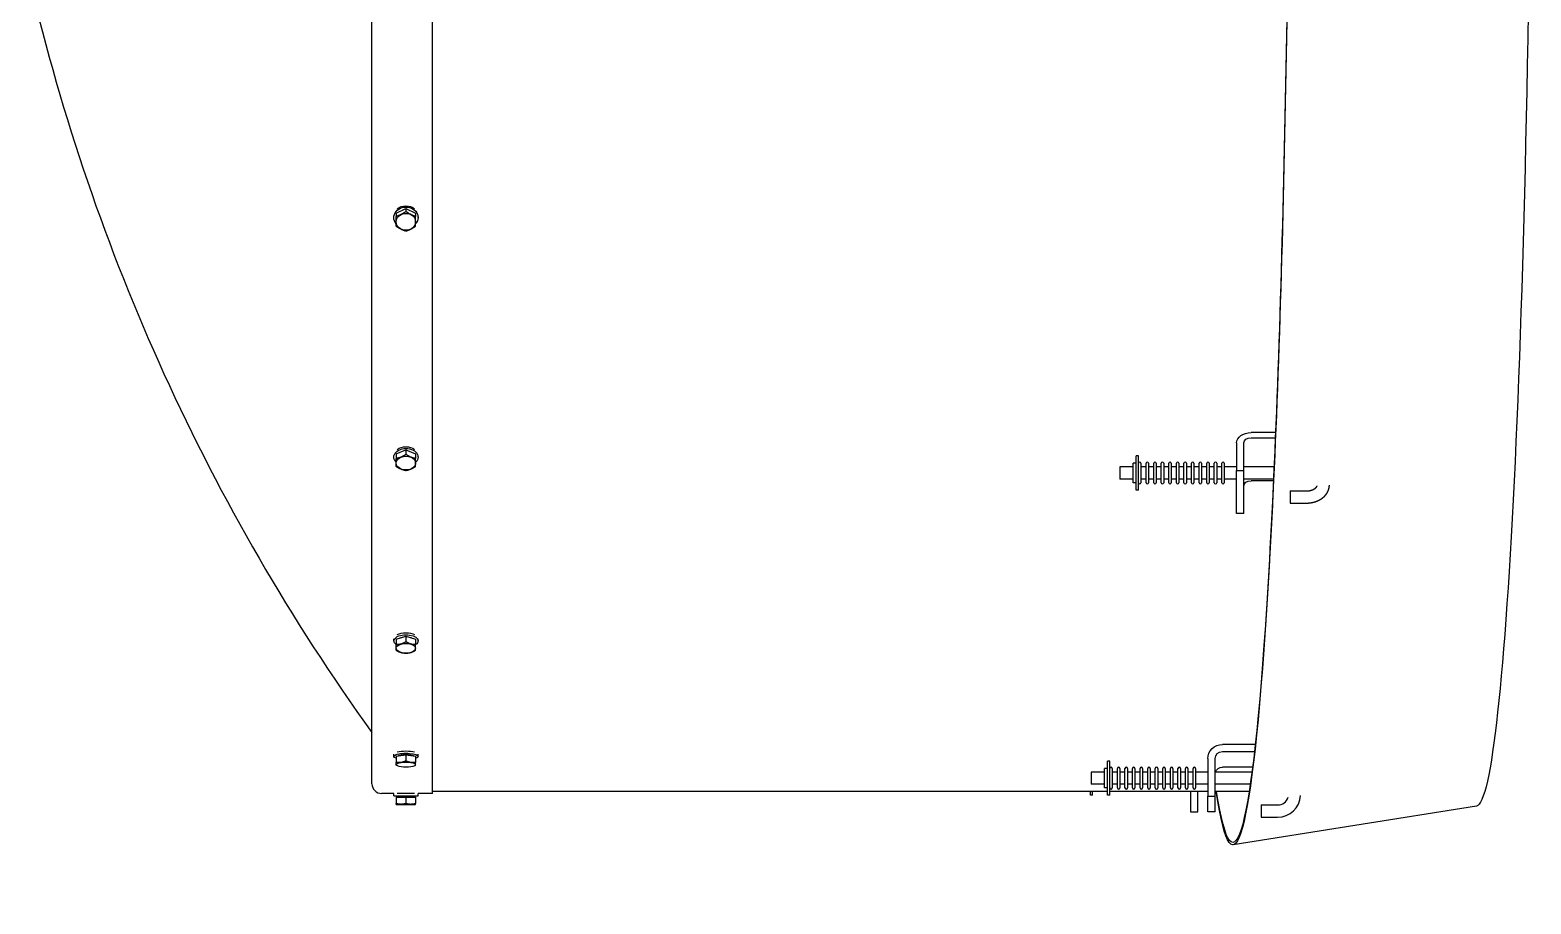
# Model space of a CAD drawing. Header units: millimetres. Extents: x -139278 to 641613, y -260926 to 217780.
# Drawn here: x 50416 to 51034, y 15958 to 16317 of the extents above; entities that cross this region are included whole.
import ezdxf

# ---------------------------------------------------------------- set-up
doc = ezdxf.new("R2010")
doc.units = ezdxf.units.MM

msp = doc.modelspace()

# ---------------------------------------------------------------- linework, layer by layer
for p, q in [((50556.88, 16007.064), (50556.88, 16478.314)), ((50581.88, 16003.064), (50581.88, 16478.314)), ((50565.88, 16240.195), (50565.88, 16240.689)), ((50566.88, 16241.947), (50570.88, 16243.946)), ((50566.88, 16241.947), (50566.88, 16240.626)), ((50566.88, 16238.445), (50566.88, 16240.626)), ((50566.88, 16236.622), (50566.88, 16238.445)), ((50570.88, 16243.946), (50570.88, 16242.625)), ((50570.88, 16243.946), (50574.88, 16241.947)), ((50574.88, 16241.947), (50574.88, 16240.626)), ((50574.88, 16238.445), (50574.88, 16240.626)), ((50574.88, 16236.622), (50574.88, 16238.445)), ((50575.88, 16240.195), (50575.88, 16240.689)), ((50912.94, 16147.388), (50912.94, 16136.074)), ((50915.94, 16136.074), (50915.94, 16147.388)), ((50928.985, 16151.63), (50918.94, 16151.63)), ((50918.94, 16149.509), (50928.897, 16149.509)), ((50565.88, 16141.563), (50565.88, 16142.261)), ((50566.88, 16142.844), (50570.88, 16144.476)), ((50566.88, 16142.844), (50566.88, 16140.976)), ((50566.88, 16139.088), (50566.88, 16140.976)), ((50570.88, 16144.476), (50570.88, 16142.608)), ((50570.88, 16144.476), (50574.88, 16142.844)), ((50574.88, 16142.844), (50574.88, 16140.976)), ((50574.88, 16139.088), (50574.88, 16140.976)), ((50575.88, 16141.563), (50575.88, 16142.261)), ((50871.659, 16130.038), (50871.659, 16142.05)), ((50872.55, 16142.05), (50871.659, 16142.05)), ((50872.55, 16130.038), (50872.55, 16142.05)), ((50566.88, 16137.707), (50566.88, 16139.088)), ((50574.88, 16137.707), (50574.88, 16139.088)), ((50864.905, 16137.513), (50864.905, 16133.246)), ((50870.322, 16137.513), (50864.905, 16137.513)), ((50870.322, 16132.185), (50870.322, 16139.013)), ((50871.659, 16139.013), (50870.322, 16139.013)), ((50872.584, 16137.513), (50872.55, 16137.513)), ((50872.584, 16131.013), (50872.584, 16139.013)), ((50873.584, 16139.013), (50873.584, 16131.013)), ((50875.703, 16137.513), (50873.584, 16137.513)), ((50875.703, 16131.013), (50875.703, 16139.013)), ((50876.703, 16139.013), (50876.703, 16131.013)), ((50878.821, 16137.513), (50876.703, 16137.513)), ((50878.821, 16131.013), (50878.821, 16139.013)), ((50879.821, 16139.013), (50879.821, 16131.013)), ((50881.94, 16137.513), (50879.821, 16137.513)), ((50881.94, 16131.013), (50881.94, 16139.013)), ((50882.94, 16139.013), (50882.94, 16131.013)), ((50885.058, 16137.513), (50882.94, 16137.513)), ((50885.058, 16131.013), (50885.058, 16139.013)), ((50886.058, 16139.013), (50886.058, 16131.013)), ((50888.177, 16137.513), (50886.058, 16137.513)), ((50888.177, 16131.013), (50888.177, 16139.013)), ((50889.177, 16139.013), (50889.177, 16131.013)), ((50891.295, 16137.513), (50889.177, 16137.513)), ((50891.295, 16131.013), (50891.295, 16139.013)), ((50892.295, 16139.013), (50892.295, 16131.013)), ((50894.414, 16137.513), (50892.295, 16137.513)), ((50894.414, 16131.013), (50894.414, 16139.013)), ((50895.414, 16139.013), (50895.414, 16131.013)), ((50897.533, 16137.513), (50895.414, 16137.513)), ((50897.533, 16131.013), (50897.533, 16139.013)), ((50898.533, 16139.013), (50898.533, 16131.013)), ((50900.651, 16137.513), (50898.533, 16137.513)), ((50900.651, 16131.013), (50900.651, 16139.013)), ((50901.651, 16139.013), (50901.651, 16131.013)), ((50903.77, 16137.513), (50901.651, 16137.513)), ((50903.77, 16131.013), (50903.77, 16139.013)), ((50904.77, 16139.013), (50904.77, 16131.013)), ((50906.888, 16137.513), (50904.77, 16137.513)), ((50906.888, 16131.013), (50906.888, 16139.013)), ((50907.888, 16139.013), (50907.888, 16131.013)), ((50912.94, 16137.513), (50907.888, 16137.513)), ((50912.94, 16118.396), (50912.94, 16136.074)), ((50912.94, 16136.074), (50915.94, 16136.074)), ((50928.378, 16137.513), (50915.94, 16137.513)), ((50915.94, 16118.396), (50915.94, 16136.074)), ((50864.905, 16133.246), (50864.905, 16132.513)), ((50870.322, 16132.513), (50864.905, 16132.513)), ((50870.322, 16131.013), (50870.322, 16132.185)), ((50871.659, 16131.013), (50870.322, 16131.013)), ((50871.659, 16127.977), (50871.659, 16130.038)), ((50872.55, 16127.977), (50871.659, 16127.977)), ((50872.584, 16132.513), (50872.55, 16132.513)), ((50872.55, 16127.977), (50872.55, 16130.038)), ((50875.703, 16132.513), (50873.584, 16132.513)), ((50878.821, 16132.513), (50876.703, 16132.513)), ((50881.94, 16132.513), (50879.821, 16132.513)), ((50885.058, 16132.513), (50882.94, 16132.513)), ((50888.177, 16132.513), (50886.058, 16132.513)), ((50891.295, 16132.513), (50889.177, 16132.513)), ((50894.414, 16132.513), (50892.295, 16132.513)), ((50897.533, 16132.513), (50895.414, 16132.513)), ((50900.651, 16132.513), (50898.533, 16132.513)), ((50903.77, 16132.513), (50901.651, 16132.513)), ((50906.888, 16132.513), (50904.77, 16132.513)), ((50912.94, 16132.513), (50907.888, 16132.513)), ((50928.151, 16132.513), (50915.94, 16132.513)), ((50928.12, 16131.831), (50918.94, 16131.831)), ((50934.966, 16127.614), (50934.966, 16122.614)), ((50934.966, 16127.614), (50941.673, 16127.614)), ((50934.966, 16122.614), (50941.673, 16122.614)), ((50915.94, 16118.396), (50912.94, 16118.396)), ((50565.88, 16065.88), (50565.88, 16066.735)), ((50566.88, 16066.603), (50570.88, 16067.757)), ((50566.88, 16066.603), (50566.88, 16064.315)), ((50570.88, 16067.757), (50570.88, 16065.469)), ((50570.88, 16067.757), (50574.88, 16066.603)), ((50574.88, 16066.603), (50574.88, 16064.315)), ((50575.88, 16065.88), (50575.88, 16066.735)), ((50566.88, 16062.849), (50566.88, 16064.315)), ((50566.88, 16062.003), (50566.88, 16062.849)), ((50574.88, 16062.849), (50574.88, 16064.315)), ((50574.88, 16062.003), (50574.88, 16062.849)), ((50920.651, 16023.217), (50907.12, 16023.217)), ((50565.88, 16018.304), (50565.88, 16019.257)), ((50566.88, 16018.419), (50570.88, 16019.017)), ((50566.88, 16018.419), (50566.88, 16015.867)), ((50570.88, 16019.017), (50570.88, 16016.465)), ((50570.88, 16019.017), (50574.88, 16018.419)), ((50574.88, 16018.419), (50574.88, 16015.867)), ((50575.88, 16018.304), (50575.88, 16019.257)), ((50859.839, 16002.56), (50859.839, 16016.393)), ((50860.73, 16016.393), (50859.839, 16016.393)), ((50860.73, 16002.56), (50860.73, 16016.393)), ((50901.12, 16017.422), (50901.12, 16001.967)), ((50904.12, 16001.967), (50904.12, 16017.422)), ((50907.12, 16020.319), (50920.327, 16020.319)), ((50566.88, 16014.923), (50566.88, 16015.867)), ((50566.88, 16014.668), (50566.88, 16014.923)), ((50567.337, 16014.443), (50566.88, 16014.668)), ((50574.423, 16014.443), (50574.88, 16014.668)), ((50574.88, 16014.923), (50574.88, 16015.867)), ((50574.88, 16014.668), (50574.88, 16014.923)), ((50853.085, 16011.857), (50853.085, 16006.942)), ((50858.502, 16011.857), (50853.085, 16011.857)), ((50859.839, 16013.357), (50858.502, 16013.357)), ((50858.502, 16005.493), (50858.502, 16013.357)), ((50860.764, 16011.857), (50860.73, 16011.857)), ((50860.764, 16005.357), (50860.764, 16013.357)), ((50861.764, 16013.357), (50861.764, 16005.357)), ((50863.883, 16011.857), (50861.764, 16011.857)), ((50863.883, 16005.357), (50863.883, 16013.357)), ((50864.883, 16013.357), (50864.883, 16005.357)), ((50867.001, 16011.857), (50864.883, 16011.857)), ((50867.001, 16005.357), (50867.001, 16013.357)), ((50868.001, 16013.357), (50868.001, 16005.357)), ((50870.12, 16011.857), (50868.001, 16011.857)), ((50870.12, 16005.357), (50870.12, 16013.357)), ((50871.12, 16013.357), (50871.12, 16005.357)), ((50873.238, 16011.857), (50871.12, 16011.857)), ((50873.238, 16005.357), (50873.238, 16013.357)), ((50874.238, 16013.357), (50874.238, 16005.357)), ((50876.357, 16011.857), (50874.238, 16011.857)), ((50876.357, 16005.357), (50876.357, 16013.357)), ((50877.357, 16013.357), (50877.357, 16005.357)), ((50879.475, 16011.857), (50877.357, 16011.857)), ((50879.475, 16005.357), (50879.475, 16013.357)), ((50880.475, 16013.357), (50880.475, 16005.357)), ((50882.594, 16011.857), (50880.475, 16011.857)), ((50882.594, 16005.357), (50882.594, 16013.357)), ((50883.594, 16013.357), (50883.594, 16005.357)), ((50885.712, 16011.857), (50883.594, 16011.857)), ((50885.712, 16005.357), (50885.712, 16013.357)), ((50886.712, 16013.357), (50886.712, 16005.357)), ((50888.831, 16011.857), (50886.712, 16011.857)), ((50888.831, 16005.357), (50888.831, 16013.357)), ((50889.831, 16013.357), (50889.831, 16005.357)), ((50891.949, 16011.857), (50889.831, 16011.857)), ((50891.949, 16005.357), (50891.949, 16013.357)), ((50892.949, 16013.357), (50892.949, 16005.357)), ((50895.068, 16011.857), (50892.949, 16011.857)), ((50895.068, 16005.357), (50895.068, 16013.357)), ((50896.068, 16013.357), (50896.068, 16005.357)), ((50901.12, 16011.857), (50896.068, 16011.857)), ((50919.289, 16011.857), (50904.12, 16011.857)), ((50919.547, 16013.849), (50907.12, 16013.849)), ((50859.839, 16003.814), (50581.88, 16003.814)), ((50852.746, 16002.32), (50852.746, 16003.814)), ((50853.085, 16006.942), (50853.085, 16006.857)), ((50858.502, 16006.857), (50853.085, 16006.857)), ((50853.637, 16002.32), (50853.637, 16003.814)), ((50858.502, 16005.357), (50858.502, 16005.493)), ((50859.839, 16005.357), (50858.502, 16005.357)), ((50860.764, 16006.857), (50860.73, 16006.857)), ((50901.12, 16003.814), (50860.73, 16003.814)), ((50863.883, 16006.857), (50861.764, 16006.857)), ((50867.001, 16006.857), (50864.883, 16006.857)), ((50870.12, 16006.857), (50868.001, 16006.857)), ((50873.238, 16006.857), (50871.12, 16006.857)), ((50876.357, 16006.857), (50874.238, 16006.857)), ((50879.475, 16006.857), (50877.357, 16006.857)), ((50882.594, 16006.857), (50880.475, 16006.857)), ((50885.712, 16006.857), (50883.594, 16006.857)), ((50888.831, 16006.857), (50886.712, 16006.857)), ((50891.949, 16006.857), (50889.831, 16006.857)), ((50895.068, 16006.857), (50892.949, 16006.857)), ((50894.028, 16003.814), (50894.028, 15995.496)), ((50901.12, 16006.857), (50896.068, 16006.857)), ((50897.028, 15995.496), (50897.028, 16003.814)), ((50918.596, 16006.857), (50904.12, 16006.857)), ((50918.135, 16003.814), (50904.12, 16003.814)), ((50565.88, 16003.064), (50560.88, 16003.064)), ((50565.88, 16002.077), (50565.88, 16003.064)), ((50565.88, 16002.077), (50575.88, 16002.077)), ((50566.88, 16001.577), (50566.88, 15998.935)), ((50566.88, 16001.577), (50570.88, 16001.577)), ((50566.88, 15998.577), (50566.88, 15998.935)), ((50566.88, 15998.577), (50574.88, 15998.577)), ((50574.451, 16003.077), (50567.309, 16003.077)), ((50567.53, 16001.577), (50567.53, 16002.077)), ((50570.88, 16001.577), (50570.88, 15998.935)), ((50570.88, 16001.577), (50574.88, 16001.577)), ((50574.23, 16001.577), (50574.23, 16002.077)), ((50574.88, 16001.577), (50574.88, 15998.935)), ((50574.88, 15998.577), (50574.88, 15998.935)), ((50575.88, 16002.077), (50575.88, 16003.064)), ((50581.88, 16003.064), (50575.88, 16003.064)), ((50853.637, 16002.32), (50852.746, 16002.32)), ((50859.839, 16002.32), (50859.839, 16002.56)), ((50860.73, 16002.32), (50859.839, 16002.32)), ((50860.73, 16002.32), (50860.73, 16002.56)), ((50901.12, 16001.967), (50904.12, 16001.967)), ((50901.12, 15995.496), (50901.12, 16001.967)), ((50904.12, 15995.496), (50904.12, 16001.967)), ((51011.708, 15997.786), (50911.597, 15981.93)), ((50923.146, 15998.334), (50929.853, 15998.334)), ((50923.146, 15998.334), (50923.146, 15993.334)), ((50894.028, 15995.496), (50897.028, 15995.496)), ((50904.12, 15995.496), (50901.12, 15995.496)), ((50923.146, 15993.334), (50929.853, 15993.334))]:
    msp.add_line(p, q)
for centre, radius, start, end in [((51264.089, 16536.753), 871.137, 193.228473, 215.725643), ((50873.084, 16139.013), 0.5, 0, 180), ((50876.203, 16139.013), 0.5, 0, 180), ((50879.321, 16139.013), 0.5, 0, 180), ((50882.44, 16139.013), 0.5, 0, 180), ((50885.558, 16139.013), 0.5, 0, 180), ((50888.677, 16139.013), 0.5, 0, 180), ((50891.795, 16139.013), 0.5, 0, 180), ((50894.914, 16139.013), 0.5, 0, 180), ((50898.033, 16139.013), 0.5, 0, 180), ((50901.151, 16139.013), 0.5, 0, 180), ((50904.27, 16139.013), 0.5, 0, 180), ((50907.388, 16139.013), 0.5, 0, 180), ((50873.084, 16131.013), 0.5, 180, 0), ((50876.203, 16131.013), 0.5, 180, 0), ((50879.321, 16131.013), 0.5, 180, 0), ((50882.44, 16131.013), 0.5, 180, 0), ((50885.558, 16131.013), 0.5, 180, 0), ((50888.677, 16131.013), 0.5, 180, 0), ((50891.795, 16131.013), 0.5, 180, 0), ((50894.914, 16131.013), 0.5, 180, 0), ((50898.033, 16131.013), 0.5, 180, 0), ((50901.151, 16131.013), 0.5, 180, 0), ((50904.27, 16131.013), 0.5, 180, 0), ((50907.388, 16131.013), 0.5, 180, 0), ((50861.264, 16013.357), 0.5, 0, 180), ((50864.383, 16013.357), 0.5, 0, 180), ((50867.501, 16013.357), 0.5, 0, 180), ((50870.62, 16013.357), 0.5, 0, 180), ((50873.738, 16013.357), 0.5, 0, 180), ((50876.857, 16013.357), 0.5, 0, 180), ((50879.975, 16013.357), 0.5, 0, 180), ((50883.094, 16013.357), 0.5, 0, 180), ((50886.212, 16013.357), 0.5, 0, 180), ((50889.331, 16013.357), 0.5, 0, 180), ((50892.449, 16013.357), 0.5, 0, 180), ((50895.568, 16013.357), 0.5, 0, 180), ((50560.88, 16007.064), 4, 180, 270), ((50861.264, 16005.357), 0.5, 180, 0), ((50864.383, 16005.357), 0.5, 180, 0), ((50867.501, 16005.357), 0.5, 180, 0), ((50870.62, 16005.357), 0.5, 180, 0), ((50873.738, 16005.357), 0.5, 180, 0), ((50876.857, 16005.357), 0.5, 180, 0), ((50879.975, 16005.357), 0.5, 180, 0), ((50883.094, 16005.357), 0.5, 180, 0), ((50886.212, 16005.357), 0.5, 180, 0), ((50889.331, 16005.357), 0.5, 180, 0), ((50892.449, 16005.357), 0.5, 180, 0), ((50895.568, 16005.357), 0.5, 180, 0), ((50929.964, 16002.727), 9.394, 269.323149, 356.948953), ((50929.927, 16002.8), 4.467, 269.04293, 342.963973)]:
    msp.add_arc(centre, radius, start, end)
at = {"extrusion": (0, 0, -1)}
for centre, major_axis, ratio, start_param, end_param in [((50911.422, 16478.314), (0, 496.397), 0.0471601, 1.5707963, 3.4397212), ((50911.423, 16478.314), (0, 495.385), 0.0471601, 1.5707963, 3.4329962), ((51011.539, 16478.314), (0, 480.541), 0.0471601, 1.5707963, 3.1341234), ((50570.88, 16240.195), (5, 0), 0.8660254, 2.4980915, 6.2831853), ((50570.88, 16240.695), (5, 0), 0.8660254, 3.9169902, 5.5077878), ((50570.88, 16238.445), (-4, 0), 0.8660254, 6.2831853, 9.424778), ((50570.88, 16238.445), (-4, 0), 0.8660254, 3.1415927, 6.2831853), ((50570.88, 16240.195), (-5, 0), 0.8660254, 3.1415927, 3.7850938), ((50570.88, 16142.27), (-5, 0), 0.7071068, 0.7753975, 2.3661952), ((50918.94, 16147.388), (6, 0), 0.7071068, 3.1415927, 4.712389), ((50918.94, 16147.388), (3, 0), 0.7071068, 3.1415927, 4.712389), ((50570.88, 16141.563), (5, 0), 0.7071068, 2.4980915, 6.2831853), ((50570.88, 16139.088), (-4, 0), 0.7071068, 6.2831853, 9.424778), ((50570.88, 16141.563), (-5, 0), 0.7071068, 3.1415927, 3.7850938), ((50570.88, 16139.088), (-4, 0), 0.7071068, 3.1415927, 6.2831853), ((50918.94, 16129.71), (3, 0), 0.7071068, 3.1415927, 4.712389), ((50570.88, 16065.88), (5, 0), 0.5, 2.4980915, 6.2831853), ((50570.88, 16066.746), (5, 0), 0.5, 3.9169902, 5.5077878), ((50570.88, 16065.88), (-3.35, 0), 0.5, 0.8042731, 1.2905709), ((50570.88, 16065.88), (3.35, 0), 0.5, 4.9926144, 5.4789122), ((50570.88, 16065.88), (-5, 0), 0.5, 3.1415927, 3.7850938), ((50570.88, 16062.849), (-4, 0), 0.5, 6.2831853, 9.424778), ((50570.88, 16062.849), (-4, 0), 0.5, 3.1415927, 6.2831853), ((50907.12, 16017.422), (-6, 0), 0.9659258, 6.2831853, 7.8539816), ((50570.88, 16018.304), (5, 0), 0.258819, 2.4980915, 6.2831853), ((50570.88, 16014.923), (-4, 0), 0.258819, 6.2831853, 9.424778), ((50570.88, 16019.27), (-5, 0), 0.258819, 0.7753975, 2.3661952), ((50570.88, 16018.304), (3.35, 0), 0.258819, 3.4106121, 6.0141658), ((50570.88, 16018.304), (-5, 0), 0.258819, 3.1415927, 3.7850938), ((50907.12, 16017.422), (-3, 0), 0.9659258, 6.2831853, 7.8539816), ((50570.88, 16014.923), (4, 0), 0.258819, 0, 3.1415927), ((50907.12, 16010.951), (3, 0), 0.9659258, 3.4594358, 4.712389)]:
    msp.add_ellipse(centre, major_axis=major_axis, ratio=ratio, start_param=start_param, end_param=end_param, dxfattribs=at)
for points in [[(50570.88, 16242.625), (50568.88, 16241.293), (50566.88, 16240.626)], [(50574.88, 16240.626), (50572.88, 16241.293), (50570.88, 16242.625)], [(50566.88, 16236.622), (50568.88, 16235.289), (50570.88, 16234.623)], [(50570.88, 16234.623), (50572.88, 16235.289), (50574.88, 16236.622)], [(50570.88, 16142.608), (50568.88, 16141.321), (50566.88, 16140.976)], [(50574.88, 16140.976), (50572.88, 16141.321), (50570.88, 16142.608)], [(50566.88, 16137.707), (50568.88, 16136.42), (50570.88, 16136.075)], [(50570.88, 16136.075), (50572.88, 16136.42), (50574.88, 16137.707)], [(50570.88, 16065.469), (50568.88, 16064.315), (50566.88, 16064.315)], [(50574.88, 16064.315), (50572.88, 16064.315), (50570.88, 16065.469)], [(50566.88, 16062.003), (50568.88, 16060.849), (50570.88, 16060.849)], [(50570.88, 16060.849), (50572.88, 16060.849), (50574.88, 16062.003)], [(50570.88, 16016.465), (50568.88, 16015.522), (50566.88, 16015.867)], [(50574.88, 16015.867), (50572.88, 16015.522), (50570.88, 16016.465)], [(50570.88, 15998.935), (50568.88, 15998.268), (50566.88, 15998.935)], [(50574.88, 15998.935), (50572.88, 15998.268), (50570.88, 15998.935)]]:
    msp.add_rational_spline(points, [0.866137607336, 1, 0.866137607336], degree=2)
for points, knots in [([(50941.673, 16122.614), (50941.894, 16122.616), (50942.116, 16122.622), (50942.337, 16122.632), (50942.558, 16122.646), (50942.778, 16122.663), (50942.998, 16122.685), (50943.217, 16122.711), (50943.436, 16122.74), (50943.654, 16122.774), (50943.871, 16122.812), (50944.087, 16122.853), (50944.302, 16122.899), (50944.516, 16122.948), (50944.728, 16123.001), (50944.939, 16123.058), (50945.148, 16123.119), (50945.356, 16123.184), (50945.562, 16123.253), (50945.766, 16123.326), (50945.969, 16123.403), (50946.169, 16123.484), (50946.367, 16123.568), (50946.564, 16123.657), (50946.758, 16123.749), (50946.949, 16123.846), (50947.138, 16123.946), (50947.325, 16124.05), (50947.509, 16124.158), (50947.685, 16124.267), (50947.859, 16124.38), (50948.029, 16124.497), (50948.197, 16124.617), (50948.361, 16124.741), (50948.523, 16124.868), (50948.681, 16125), (50948.835, 16125.135), (50948.987, 16125.274), (50949.134, 16125.416), (50949.278, 16125.563), (50949.417, 16125.713), (50949.553, 16125.866), (50949.684, 16126.024), (50949.799, 16126.169), (50949.91, 16126.316), (50950.017, 16126.467), (50950.12, 16126.621), (50950.22, 16126.777), (50950.315, 16126.936), (50950.405, 16127.098), (50950.491, 16127.262), (50950.573, 16127.429), (50950.65, 16127.598), (50950.722, 16127.769), (50950.789, 16127.943), (50950.851, 16128.118), (50950.908, 16128.296), (50950.957, 16128.466), (50951.001, 16128.637), (50951.041, 16128.809), (50951.075, 16128.983), (50951.104, 16129.158), (50951.128, 16129.333), (50951.147, 16129.509), (50951.161, 16129.686), (50951.169, 16129.863), (50951.172, 16130.011)], [0, 0, 0.0252615, 0.0505229, 0.0757844, 0.1010458, 0.1263073, 0.1515687, 0.1768302, 0.2020916, 0.2273531, 0.2526146, 0.277876, 0.3031375, 0.3283989, 0.3536604, 0.3788663, 0.4040723, 0.4292782, 0.4544842, 0.4796902, 0.5048961, 0.5301021, 0.555308, 0.580514, 0.6057199, 0.6309259, 0.6561319, 0.6813378, 0.7065438, 0.7310524, 0.7555611, 0.7800698, 0.8045784, 0.8290871, 0.8535958, 0.8781044, 0.9026131, 0.9271218, 0.9516304, 0.9761391, 1.0006478, 1.0251564, 1.0496651, 1.0717635, 1.0938619, 1.1159603, 1.1380587, 1.1601572, 1.1822556, 1.204354, 1.2264524, 1.2485508, 1.2706492, 1.2927476, 1.314846, 1.3369444, 1.3590428, 1.3799474, 1.400852, 1.4217566, 1.4426611, 1.4635657, 1.4844703, 1.5053749, 1.5262795, 1.547184, 1.5645751, 1.5645751]), ([(50941.673, 16127.614), (50941.814, 16127.615), (50941.956, 16127.619), (50942.097, 16127.626), (50942.238, 16127.636), (50942.378, 16127.648), (50942.518, 16127.662), (50942.656, 16127.68), (50942.793, 16127.7), (50942.93, 16127.722), (50943.064, 16127.748), (50943.197, 16127.775), (50943.327, 16127.805), (50943.456, 16127.837), (50943.583, 16127.871), (50943.708, 16127.908), (50943.831, 16127.946), (50943.951, 16127.987), (50944.069, 16128.029), (50944.184, 16128.074), (50944.297, 16128.12), (50944.405, 16128.168), (50944.51, 16128.216), (50944.613, 16128.267), (50944.712, 16128.318), (50944.808, 16128.371), (50944.901, 16128.425), (50944.991, 16128.48), (50945.078, 16128.535), (50945.16, 16128.592), (50945.24, 16128.649), (50945.316, 16128.707), (50945.389, 16128.765), (50945.458, 16128.823), (50945.524, 16128.881), (50945.586, 16128.94), (50945.644, 16128.998), (50945.699, 16129.055), (50945.75, 16129.113), (50945.798, 16129.169), (50945.842, 16129.225), (50945.887, 16129.286), (50945.929, 16129.346), (50945.966, 16129.405), (50945.999, 16129.462), (50946.029, 16129.518), (50946.056, 16129.572), (50946.079, 16129.625), (50946.099, 16129.676), (50946.116, 16129.725), (50946.131, 16129.773), (50946.134, 16129.784)], [0, 0, 0.027094, 0.054188, 0.0812819, 0.1083759, 0.1354699, 0.1625639, 0.1896579, 0.2167519, 0.2438458, 0.2709398, 0.2978607, 0.3247816, 0.3517025, 0.3786234, 0.4055443, 0.4324652, 0.4593861, 0.486307, 0.5132279, 0.5401488, 0.5667187, 0.5932886, 0.6198584, 0.6464283, 0.6729982, 0.699568, 0.7261379, 0.7527078, 0.7792776, 0.8058475, 0.8326194, 0.8593913, 0.8861632, 0.9129351, 0.939707, 0.9664789, 0.9932508, 1.0200227, 1.0467946, 1.0735665, 1.1035302, 1.133494, 1.1634577, 1.1934214, 1.2233851, 1.2533488, 1.2833125, 1.3132762, 1.3432399, 1.3732036, 1.3805331, 1.3805331])]:
    msp.add_open_spline(points, degree=1, knots=knots)

doc.saveas('drawing.dxf')
